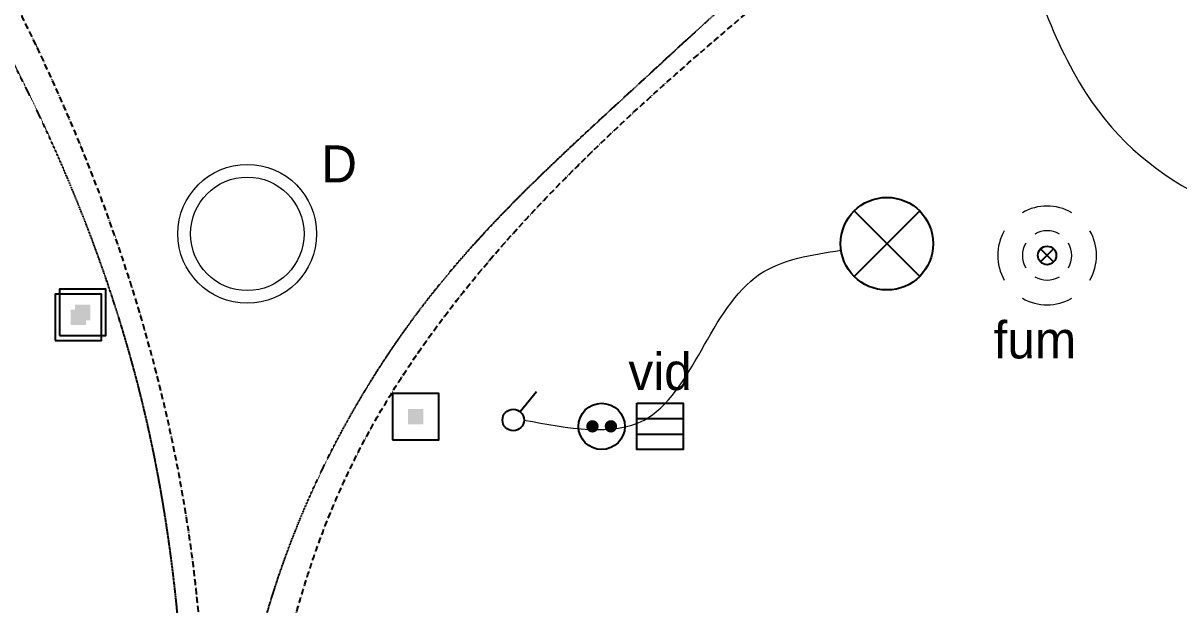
# Model space of a CAD drawing. Header units: millimetres. Extents: x 459337 to 526921, y -375392 to -289779.
# Drawn here: x 467900 to 471646, y -327317 to -325431 of the extents above; entities that cross this region are included whole.
import ezdxf

# ---------------------------------------------------------------- set-up
doc = ezdxf.new("R2010")
doc.units = ezdxf.units.MM
doc.set_wipeout_variables(frame=1)
doc.linetypes.add('prlm_ef', pattern=[0.165, 0.1, -0.065])
doc.linetypes.add('prlm_gaz', pattern=[36, 24, -3, 0, -3, 0, -3, 0, -3])
for name, color, linetype in [('prlm-EAU-EF', 161, 'Continuous'), ('prlm-ELEC-CFA', 181, 'Continuous'), ('prlm-ELEC-CFO', 201, 'Continuous'), ('prlm-ELEC-SSI', 230, 'Continuous'), ('prlm-GAZ', 20, 'Continuous')]:
    doc.layers.add(name, color=color, linetype=linetype)
doc.styles.add('prlm-elec-cfa', font='comic.ttf', dxfattribs={"height": 12})
doc.styles.add('prlm-elec-cfo', font='comic.ttf', dxfattribs={"height": 12})
doc.styles.add('prlm-elec-ssi', font='comic.ttf', dxfattribs={"height": 12})

# ---------------------------------------------------------------- blocks, each defined once
blk = doc.blocks.new('xi.fum')
at = {"color": 0}
blk.add_wipeout([(-10.61, -10.61), (-15, 0), (-10.61, 10.61), (0, 15), (10.61, 10.61), (15, 0), (10.61, -10.61), (0, -15)], dxfattribs=at).dxf.layer = 'prlm-ELEC-SSI'
at = {"layer": 'prlm-ELEC-SSI', "color": 0}
for points in [[(-2.12, 2.12), (2.12, -2.12)], [(2.12, 2.12), (-2.12, -2.12)]]:
    blk.add_lwpolyline(points, dxfattribs=at)
blk.add_circle((0, 0), 3, dxfattribs=at)
at = {"layer": 'prlm-ELEC-SSI', "color": 0, "lineweight": 13}
for radius, start, end in [(16, 60, 120), (16, 150, 210), (8, 60, 120), (16, 330, 30), (8, 150, 210), (8, 330, 30), (8, 240, 300), (16, 240, 300)]:
    blk.add_arc((0, 0), radius, start, end, dxfattribs=at)
blk = doc.blocks.new('xi.PC')
at = {"color": 0, "lineweight": 5}
blk.add_wipeout([(-7.5, -7.5), (7.5, -7.5), (7.5, 7.5), (-7.5, 7.5)], dxfattribs=at).dxf.layer = 'prlm-ELEC-CFO'
at = {"layer": 'prlm-ELEC-CFO', "color": 0, "linetype": 'ByBlock', "lineweight": 5, "const_width": 2}
for points in [[(-4, 0, 1), (-2, 0, 1)], [(2, 0, 1), (4, 0, 1)]]:
    blk.add_lwpolyline(points, format="xyb", close=True, dxfattribs=at)
at = {"layer": 'prlm-ELEC-CFO', "color": 0, "linetype": 'ByBlock', "lineweight": -2}
blk.add_circle((0, 0), 7.5, dxfattribs=at)
blk = doc.blocks.new('xi.VID')
at = {"layer": 'prlm-ELEC-CFA', "color": 0, "linetype": 'ByBlock', "lineweight": -2, "flags": 128}
blk.add_lwpolyline([(-7.5, 7.5), (7.5, 7.5), (7.5, -7.5), (-7.5, -7.5)], close=True, dxfattribs=at)
at = {"layer": 'prlm-ELEC-CFA', "color": 0}
for points in [[(-7.5, 2.5), (7.5, 2.5)], [(-7.5, -2.5), (7.5, -2.5)]]:
    blk.add_lwpolyline(points, dxfattribs=at)
blk = doc.blocks.new('xi.BSO')
at = {"layer": 'prlm-ELEC-CFO', "lineweight": 5}
blk.add_hatch(color=0, dxfattribs=at).paths.add_polyline_path([(-2.5, -2.5), (2.5, -2.5), (2.5, 2.5), (-2.5, 2.5)])
at = {"layer": 'prlm-ELEC-CFO', "color": 0, "flags": 128}
blk.add_lwpolyline([(-7.5, -7.5), (7.5, -7.5), (7.5, 7.5), (-7.5, 7.5)], close=True, dxfattribs=at)
blk = doc.blocks.new('xi.SA')
at = {"layer": 'prlm-ELEC-CFO', "color": 0}
blk.add_lwpolyline([(0.2, -1.28), (5.5, 5.28)], dxfattribs=at)
blk.add_circle((-2, -4), 3.5, dxfattribs=at)
blk = doc.blocks.new('xi.PTCE')
at = {"layer": 'prlm-ELEC-CFO', "color": 0}
for points in [[(-10.61, 10.61), (10.61, -10.61)], [(10.61, 10.61), (-10.61, -10.61)]]:
    blk.add_lwpolyline(points, dxfattribs=at)
at = {"layer": 'prlm-ELEC-CFO', "color": 0, "linetype": 'ByBlock'}
blk.add_circle((0, 0), 15, dxfattribs=at)
blk = doc.blocks.new('xi.lumD')
at = {"layer": 'prlm-ELEC-CFO', "color": 0, "linetype": 'ByBlock', "lineweight": 13}
for radius in [22.49, 18.39]:
    blk.add_circle((0, 0), radius, dxfattribs=at)

msp = doc.modelspace()

# ---------------------------------------------------------------- block references
at = {"layer": 'prlm-ELEC-CFA', "xscale": 10, "yscale": 10, "zscale": 10}
msp.add_blockref('xi.VID', (469964.501, -326737.99), dxfattribs=at)
at = {"layer": 'prlm-ELEC-CFO', "xscale": 10, "yscale": 10, "zscale": 10}
for name, p in [('xi.PTCE', (470699.64, -326146.098)), ('xi.BSO', (468093.178, -326368.979)), ('xi.BSO', (468079.209, -326384.506)), ('xi.BSO', (469172.503, -326706.393)), ('xi.SA', (469508.543, -326677.455)), ('xi.PC', (469775.056, -326737.99))]:
    msp.add_blockref(name, p, dxfattribs=at)
at = {"layer": 'prlm-ELEC-SSI', "xscale": 10, "yscale": 10, "zscale": 10}
msp.add_blockref('xi.fum', (471218.603, -326184.136), dxfattribs=at)

# ---------------------------------------------------------------- texts
at = {"layer": 'prlm-ELEC-CFA', "lineweight": 20, "insert": (469964.501, -326561.352), "char_height": 120, "attachment_point": 5, "line_spacing_factor": 0.8, "style": 'prlm-elec-cfa', "bg_fill": 3, "box_fill_scale": 1.1, "bg_fill_color": 256, "bg_fill_transparency": 0}
msp.add_mtext('vid', dxfattribs=at)
at = {"layer": 'prlm-ELEC-CFO', "lineweight": 20, "insert": (468924.032, -325827.435), "char_height": 120, "attachment_point": 2, "line_spacing_factor": 0.8, "style": 'prlm-elec-cfo', "bg_fill": 3, "box_fill_scale": 0.95, "bg_fill_color": 256, "bg_fill_transparency": 0}
msp.add_mtext('D', dxfattribs=at)
at = {"layer": 'prlm-ELEC-SSI', "lineweight": 20, "insert": (471179.138, -326397.811), "char_height": 120, "attachment_point": 2, "line_spacing_factor": 0.8, "style": 'prlm-elec-ssi', "bg_fill": 3, "box_fill_scale": 0.95, "bg_fill_color": 256, "bg_fill_transparency": 0}
msp.add_mtext('fum', dxfattribs=at)

# ---------------------------------------------------------------- next in the draw order: linework, layer by layer
at = {"layer": 'prlm-EAU-EF', "linetype": 'prlm_ef'}
for points in [[(469572.993, -337120.515), (469335.594, -337099.481), (469100.966, -337026.245), (468890.368, -336894.625), (468711.97, -336677.055), (468604.678, -336334.418), (468573.733, -335153.239), (468573.733, -334029.221), (468573.733, -331833.481), (468573.733, -328302.037), (468573.733, -328082.03), (468775.501, -327093.926), (469280.924, -326240.351), (469867.228, -325654.047), (470514.237, -325071.542), (471689.302, -324046.483), (472199.628, -323566.429), (472410.488, -323479.113), (472698.284, -323458.233), (473088.66, -323458.233)], [(469573.381, -337141.38), (469315.223, -337128.212), (469036.564, -337041.901), (468775.91, -336875.957), (468603.235, -336646.025), (468508.366, -336414.056), (468435.322, -335770.198), (468435.322, -334978.025), (468435.322, -333361.313), (468435.322, -330685.626), (468435.322, -328317.251), (468410.934, -327468.598), (468291.085, -326679.373), (467943.041, -325710.335), (467568.217, -324974.486), (467368.667, -324459.885), (467274.463, -323799.129), (467274.463, -323511.55)]]:
    msp.add_spline(points, degree=3, dxfattribs=at)
at = {"layer": 'prlm-ELEC-CFO', "lineweight": 13}
for points in [[(471098.681, -325070.275), (471364.771, -325688.111), (473730.037, -326085.262)], [(469523.543, -326717.455), (469912.513, -326717.455), (470287.105, -326245.219), (470551.165, -326167.433)]]:
    msp.add_spline(points, degree=3, dxfattribs=at)
at = {"layer": 'prlm-GAZ', "linetype": 'prlm_gaz', "ltscale": 0.8}
for points in [[(469571.074, -336775.137), (469326.635, -336726.963), (469025.378, -336562.82), (468787.445, -336278.181), (468655.98, -335970.843), (468616.196, -335683.625), (468616.196, -335373.071), (468616.196, -334015.527), (468616.196, -332662.506), (468616.196, -329109.178), (468947.156, -326901.402), (470473.65, -325209.054), (471898.06, -323930.254), (472384.936, -323523.534), (472727.838, -323485.084), (473097.432, -323485.084)], [(469571.415, -336807.711), (469290.753, -336765.427), (468897.452, -336556.381), (468659.861, -336259.854), (468501.808, -335836.835), (468485.378, -335529.011), (468485.378, -335147.288), (468485.378, -333967.02), (468485.378, -331796.148), (468485.378, -328049.941), (468485.378, -327614.915), (467854.097, -325325.854), (467389.572, -324326.723), (467300.075, -323503.09)]]:
    msp.add_spline(points, degree=3, dxfattribs=at)

# ---------------------------------------------------------------- next in the draw order: block references
at = {"layer": 'prlm-ELEC-CFO', "xscale": 10, "yscale": 10, "zscale": 10}
msp.add_blockref('xi.lumD', (468626.458, -326114.158), dxfattribs=at)

doc.saveas('drawing.dxf')
